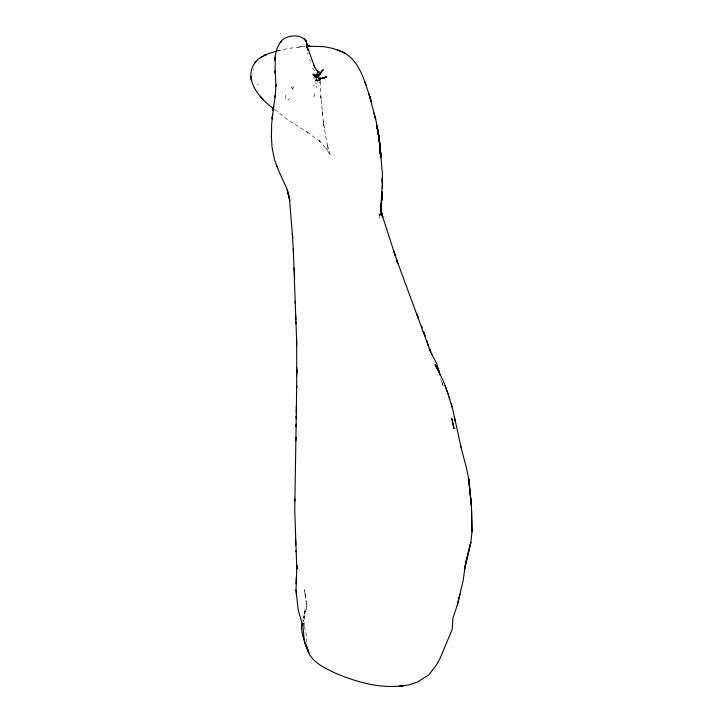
<?xml version="1.0" encoding="UTF-8"?>
<svg xmlns="http://www.w3.org/2000/svg" width="723" height="723" viewBox="0 0 723 723"><rect width="100%" height="100%" fill="white"/><g stroke="black" fill="none" stroke-linecap="round" stroke-linejoin="round"><path stroke-width="0.54" stroke-dasharray="3.62 2.71" d="M306.462 603.578L304.473 589.796L306.172 601.617M306.38 642.404L306.245 634.152L303.642 623.145L303.868 625.052M320 79.991L320.009 83.217L319.991 78.924M285.052 98.906L285.44 95.364M303.976 625.847L305.251 608.414L304.555 614.893L303.759 618.21L305.088 611.233L302.657 620.741M380.235 212.345L379.557 218.355L380.289 212.887M318.364 79.413L318.111 81.048L315.156 80.298L313.881 78.5L314.559 75.508M380.334 212.625L379.9 215.174L380.488 211.767M316.538 87.646L316.891 86.046M314.848 93.601L313.872 96.828M313.619 86.552L314.134 84.79M253.547 69.788L253.818 68.875M292.716 88.748L291.107 87.275L294.144 85.784L292.345 90.004L292.833 90.42L293.222 89.869L292.833 90.42M316.828 79.449L315.436 80.515L314.415 83.669L317.533 82.901M257.731 84.835L258.048 83.958M288.07 100.072L289.58 98.482M316.819 81.093L318.491 78.59L315.436 80.515M318.97 80.253L320.334 79.331M317.198 80.38L317.623 81.039L320.524 79.783L317.623 81.039L315.273 78.934M320.524 79.783L318.915 80.289M277.388 50.899L288.857 48.369L305.079 46.335M276.403 51.152L279.846 50.312L276.963 50.935M301.853 46.453L298.192 47.266L301.166 46.606M274.731 109.417L288.811 120.605L307.899 132.499L306.055 131.107L320.795 142.323L319.123 140.452L327.483 150.158L325.919 148.215L330.465 155.436L327.185 144.736L328.097 148.495M314.695 76.674L316.891 79.087L315.111 77.126M307.32 52.806L308.441 54.098M314.55 70.863L312.255 67.447M309.58 59.44L310.908 61.22M441.518 380.994L443.307 386.697L440.65 378.527M327.483 145.992L323.705 124.745L324.302 128.378L324.085 127.049M303.326 621.437L303.018 619.728L303.371 621.672M303.642 623.145L303.714 623.615M323.759 124.962L323.344 121.591L323.904 125.947M304.817 592.372L305.178 595.146M321.048 99.241L320.813 96.439L323.497 122.892M322.214 111.333L322.892 116.755M320.94 98.003L319.964 80.063M306.507 606.281L306.371 603.163L306.588 609.534L306.507 606.281"/><path stroke-width="1.08" d="M296.674 387.917L296.683 385.73L296.087 426.733L296.15 424.067M296.755 371.505L296.629 340.397L293.258 248.54M379.973 151.713L379.973 152.96L379.937 149.589M271.36 135.68L271.45 137.117L271.613 124.88L272.616 114.514L272.065 118.988M381.048 207.826L380.931 211.396L381.138 203.055L380.795 209.607L380.885 208.215M382.322 179.566L382.313 181.437L382.313 177.885L382.331 182.874M306.624 645.72L307.808 650.284L305.242 643.633L306.706 647.447C302.53 639.909 304.6 631.179 302.069 623.235L302.82 625.711L298.247 610.221L296.014 589.959L296.9 565.269L296.81 568.902L294.74 510.501L296.123 425.386M296.294 412.688L296.349 406.904M382.476 180.226L382.467 181.238L382.359 172.806L379.918 146.661L380.831 155.716L380.452 151.785M380.687 210.773L382.476 179.313M296.674 386.588L296.755 368.016M296.249 418.798L296.285 416.195L296.267 417.27M381.789 198.174L381.816 196.783L381.753 199.557L381.871 191.532L381.681 200.949L381.889 193.484M294.812 501.355L294.867 498.924M296.62 375.716L296.764 370.14L296.674 373.601M295.852 440.65L295.942 437.261L295.906 438.274M382.413 188.188L382.557 183.579M296.303 577.126L296.087 583.804M379.955 153.068L379.927 148.459M301.645 623.768C300.542 633.972 305.468 643.362 308.829 652.661L306.941 647.79C310.104 661.762 324.338 667.763 335.906 673.42C357.008 682.105 380.515 689.046 403.434 685.585L399.177 686.416L409.01 684.916L417.469 682.069L428.802 674.803L436.312 665.142L439.729 659.15L452.164 629.516L452.987 617.912L457.379 604.835L463.136 580.605L465.54 563.036L470.872 542.232L472.002 531.911L471.441 505.946L468.757 479.304L466.624 468.549L460.434 445.025M381.229 207.393L380.669 210.682L381.491 204.031L381.292 206.651M272.228 117.704L275.246 95.635L275.092 97.108L276.005 84.474L276.014 86.588L275.156 70.926L275.156 73.131M273.475 107.537L273.113 110.736L273.628 106.281M464.573 568.911L470.872 542.232L464.41 569.887M457.379 604.835L459.9 594.216M315.047 67.799L317.343 71.161L317.469 72.408L316.584 74.93L315.138 76.078M318.491 78.59L318.644 76.322L315.463 74.785M321.283 71.984L323.389 69.697C319.674 70.89 320.515 78.988 315.626 75.653L320.28 73.809L317.469 72.408M261.88 56.755L257.813 59.431L254.442 63.443L256.322 61.021C241.735 77.894 259.566 98.915 273.963 108.866M260.822 57.379L267.139 54.126L276.963 50.935M321.952 78.653L326.66 76.737L323.497 78.066M322.386 78.427L326.127 77.144M322.639 78.346L321.925 78.491L323.615 78.183L319.955 78.265L320.786 78.355L317.623 77.56M306.823 46.2L323.841 46.634L332.797 48.378L340.488 51.134M337.74 49.977L344.79 53.131L342.53 51.975C359.476 60.199 364.383 80.479 369.796 96.864L368.694 93.014M317.343 71.161L320.696 72.607M314.026 75.165L313.041 74.171L316.114 77.171L313.782 74.939L316.918 77.171M260.307 96.276L262.711 98.97M438.147 369.724L435.201 364.717L443.289 380.876L447.998 393.881L445.269 385.811M313.303 74.297L314.107 75.689M437.822 369.146L435.174 364.636L438.879 371.938L435.418 364.88L437.171 368.613M431.405 353.484L436.782 363.823L440.244 375.517M313.619 64.817L314.921 67.537M438.988 371.477L438.319 370.104L439.584 372.725M430.646 351.767L429.191 348.278L431.938 354.523M271.387 136.159L272.002 146.968L274.496 159.638L278.536 170.447L286.66 188.206L289.543 199.024L287.338 190.041M430.357 351.251L396.493 259.322L398.021 263.895L397.135 261.265M425.205 336.005L423.362 331.45L424.274 333.701M275.138 72.417L275.246 57.216L274.966 60.38C275.047 53.583 276.773 46.389 281.41 41.238L280.163 42.811C285.287 32.851 308.838 33.213 307.04 47.185L306.742 43.723L307.402 48.468L306.606 44.763L314.351 66.317M429.733 349.616L430.727 352.246M366.064 84.989L364.988 82.133L365.549 83.615M421.762 326.932L422.124 327.917L421.491 326.19M276.231 164.772L276.882 166.552M447.736 393.059L452.481 408.124L461.012 447.094M381.889 214.234L382.819 217.063L381.319 212.472L395.237 255.716L393.773 250.664M449.146 397.171L449.733 398.888M381.319 212.472L382.566 217.036L380.678 208.125L381.545 211.984M397.487 262.404L394.143 251.947M371.288 101.726L369.715 96.674L376.186 121.401L379.783 144.437L379.277 139.638L379.711 143.732M370.908 100.497L369.046 94.225M307.935 49.643L308.206 50.547L308.007 49.887M426.823 340.605L428.513 346.245M314.315 75.843L314.026 74.858L314.198 75.526M287.908 191.911L289.697 200.651L289.507 198.726L292.625 238.102L292.372 234.288M452.481 408.124L451.224 403.542M375.716 119.376L374.794 115.906L375.354 118.021M374.08 113.005L374.496 114.632M378.373 133.484L377.487 129.01L378.969 137.84L377.216 127.691L379.304 139.928M454.324 417.026L455.273 421.852M377.966 131.098L379.069 139.232M378.283 133.05L379.322 141.627L379.177 140.226M378.491 134.37L378.798 136.539M381.166 210.339L380.415 205.133L380.976 210.7L380.885 207.573L380.949 209.498M380.56 151.776L379.105 138.753L380.641 153.077M379.503 141.681L379.412 140.94L380.47 150.583L380.181 147.239M379.367 140.479L379.521 141.78M379.702 143.073L380.343 148.667M378.635 135.246L379.024 138.834M380.56 152.833L381.012 157.65M296.014 589.959L296.547 596.394M380.569 152.246L380.831 155.481M295.824 550.881L295.888 551.748M379.937 148.161L379.918 153.656L379.946 149.218M292.49 235.969L293.565 253.8M295.662 315.282L295.843 319.674M295.933 321.69L296.032 323.714M294.46 275.047L294.604 279.313M296.547 338.283L296.701 345.856M294.207 267.953L294.397 273.24M472.002 531.911L471.586 510.321M295.273 301.247L295.336 303.244L295.309 302.196M295.562 541.382L295.653 545.061L295.499 538.508M381.852 194.333L381.699 200.117L381.852 194.333M264.871 55.183L263.723 55.716L266.389 54.532L264.871 55.183M309.435 46.155L306.769 46.408L310.04 46.118L309.435 46.155M304.618 38.943L304.103 38.518L306.588 41.672L304.618 38.943M417.469 315.77L416.791 313.899L418.21 317.93L417.469 315.77M454.008 428.594L451.857 418.689L454.008 428.594M377.758 130.348L376.638 125.278L377.758 130.348M471.441 505.946L468.757 479.304L471.441 505.946M251.324 80.054L251.008 76.746L251.324 80.054"/></g></svg>
